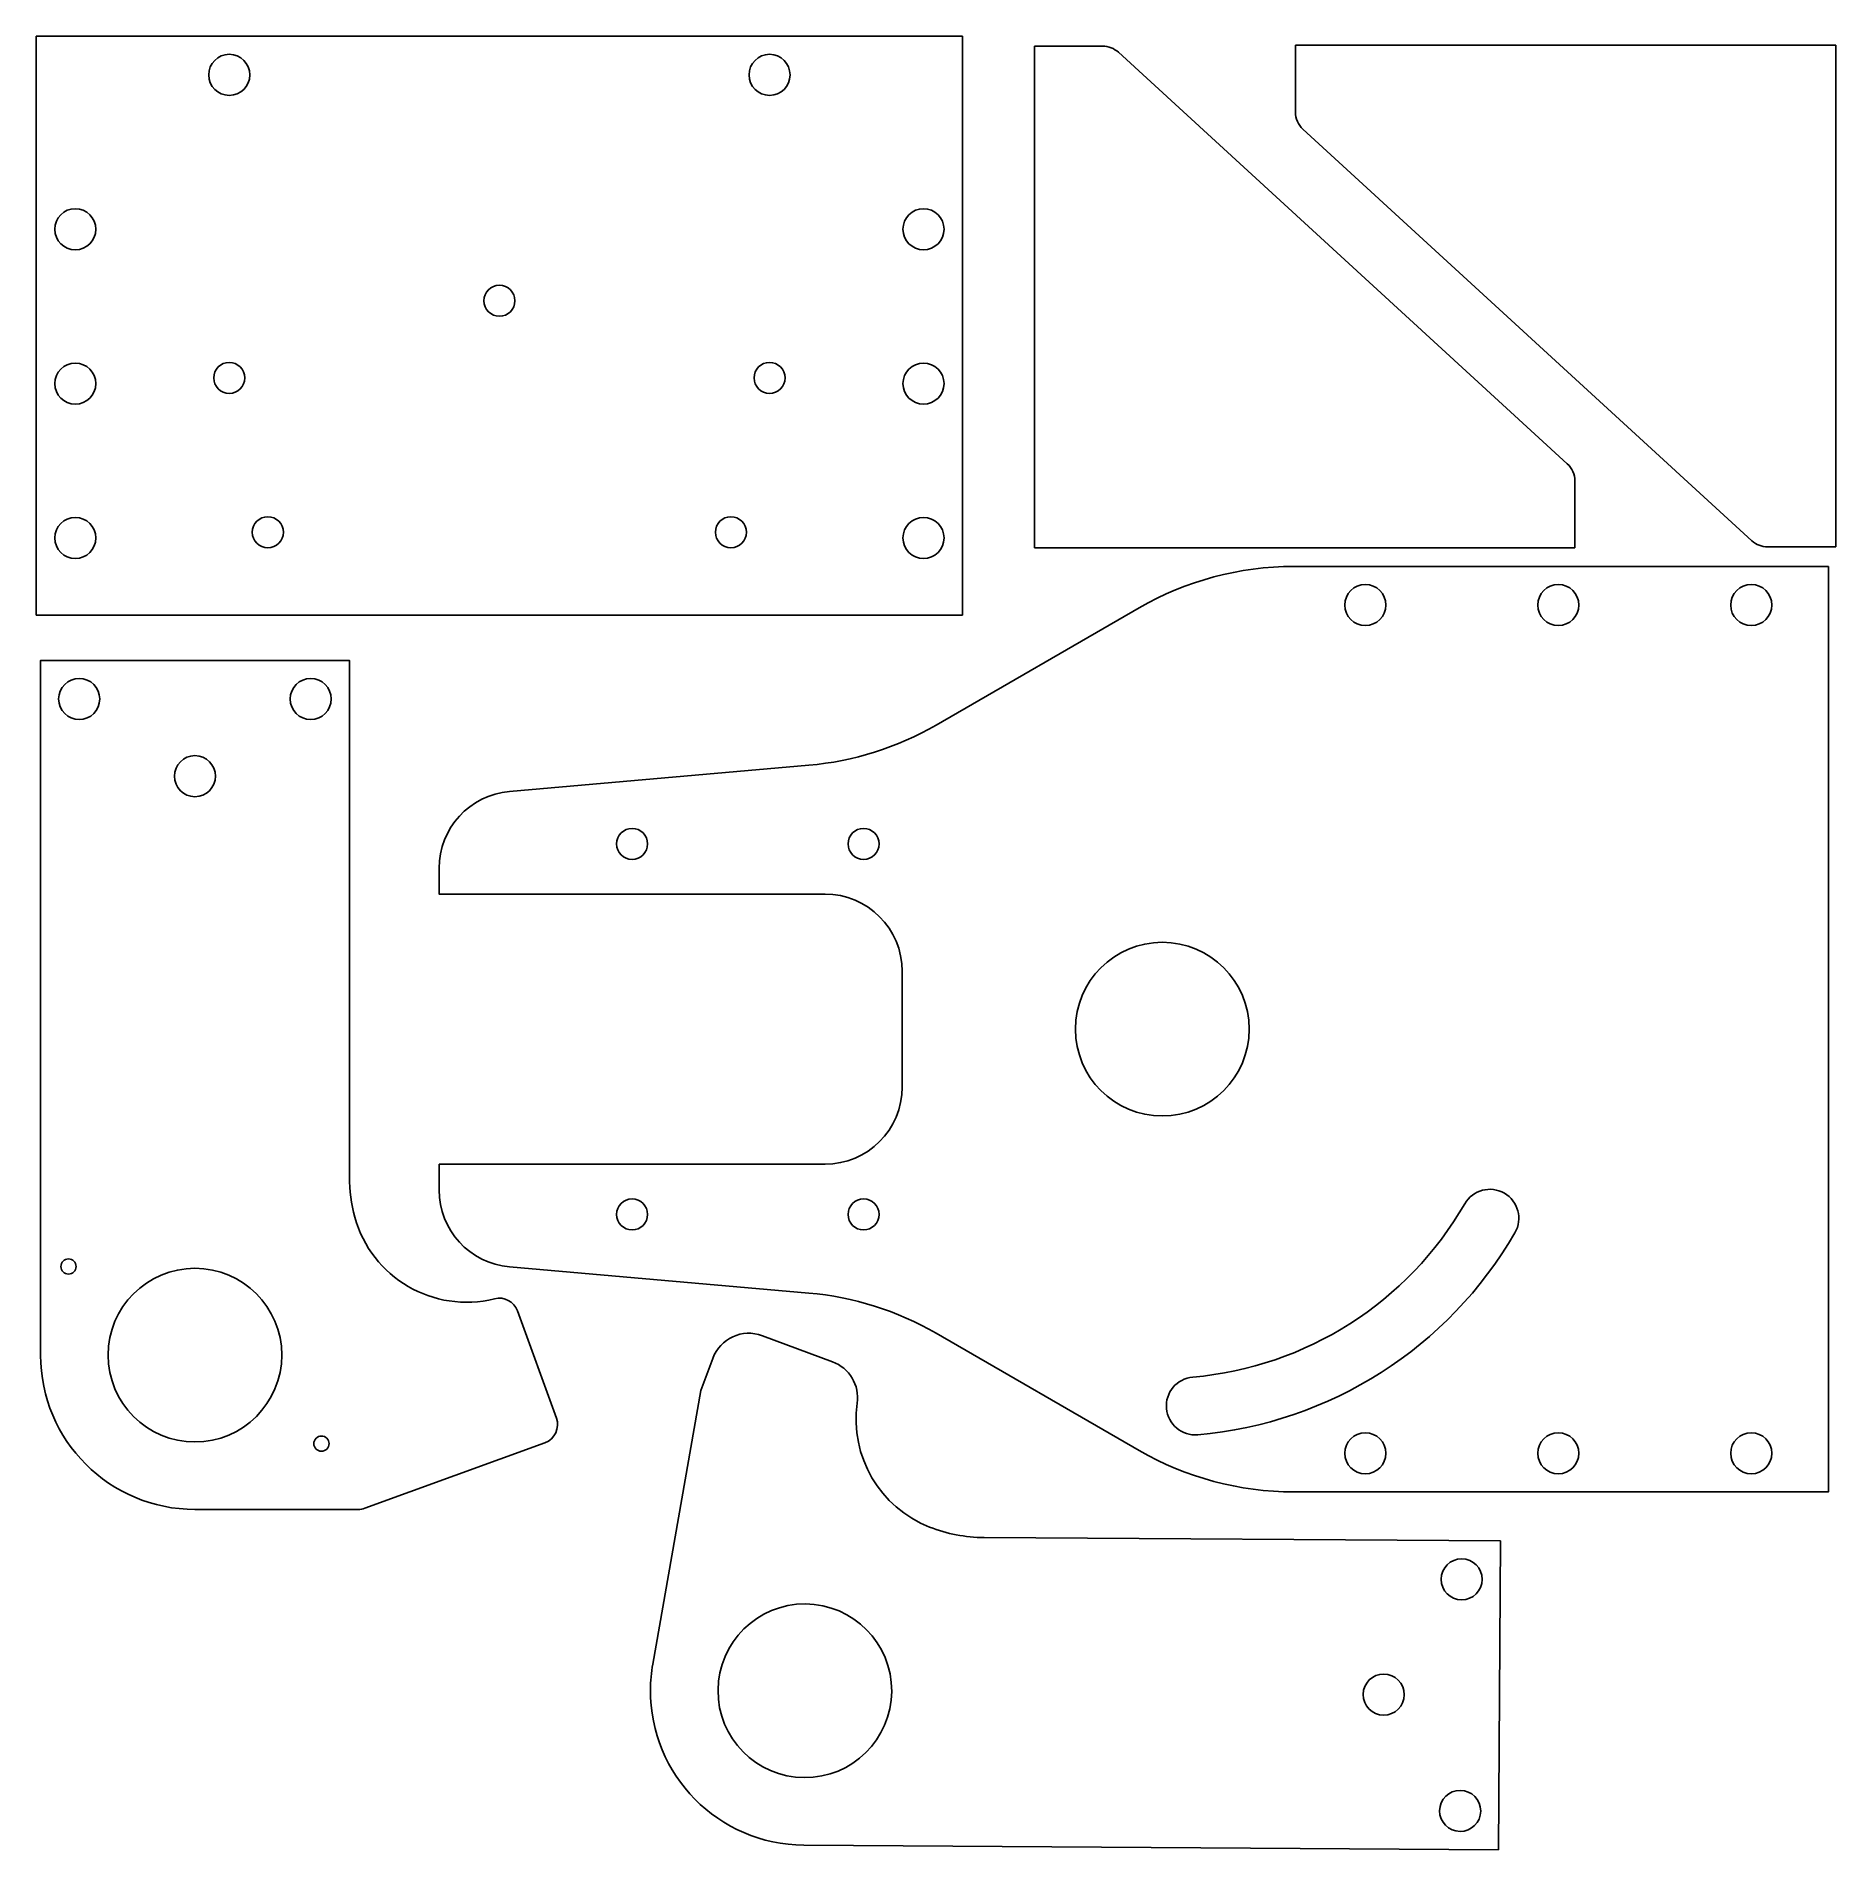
# Model space of a CAD drawing. Header units: inches. Extents: x 0.2 to 11.9, y 0.2 to 11.9.
import ezdxf

# ---------------------------------------------------------------- set-up
doc = ezdxf.new("R2010")
doc.units = ezdxf.units.IN
doc.layers.add('Page_1', color=7, linetype='CONTINUOUS')

msp = doc.modelspace()

# ---------------------------------------------------------------- linework, layer by layer
at = {"layer": 'Page_1', "color": 7}
for points in [[(0.230637, 11.938234), (0.230637, 8.188243)], [(6.230623, 11.938234), (0.230638, 11.938234)], [(6.230623, 8.188243), (6.230623, 11.938234)], [(7.138871, 11.873998), (6.697219, 11.873998)], [(6.697233, 11.873998), (6.697233, 8.624006)], [(8.387257, 11.880873), (8.387257, 11.44686)], [(11.887248, 11.880873), (8.387257, 11.880873)], [(11.887248, 8.630881), (11.887248, 11.880873)], [(10.148572, 9.168602), (7.240232, 11.834582)], [(8.435896, 11.336291), (11.344236, 8.670312)], [(10.197225, 8.624006), (10.197225, 9.058019)], [(6.697233, 8.624006), (10.197225, 8.624006)], [(11.445596, 8.630881), (11.887248, 8.630881)], [(8.37584, 2.50916), (11.839929, 2.50916), (11.839943, 8.504034)], [(8.37584, 8.504034), (11.839929, 8.504034)], [(7.375843, 8.236091), (6.060054, 7.476426)], [(0.230637, 8.188243), (6.230622, 8.188243)], [(2.258661, 4.549878), (2.258661, 7.89523), (0.258666, 7.895244), (0.25867, 3.395255)], [(3.296381, 7.046524), (5.234376, 7.216079)], [(2.839965, 6.548428), (2.839965, 6.381595), (5.339959, 6.381595)], [(5.839958, 5.131598), (5.839958, 5.881596)], [(2.839965, 4.6316), (5.339959, 4.6316)], [(2.839965, 4.6316), (2.839965, 4.464767)], [(3.296381, 3.966671), (5.234376, 3.797116)], [(3.347103, 3.681824), (3.599838, 2.987437)], [(7.375843, 2.777104), (6.060054, 3.536769)], [(4.934113, 3.521061), (5.388056, 3.352436)], [(4.535253, 3.165256), (4.612711, 3.373769)], [(4.535253, 3.165256), (4.224337, 1.393649)], [(3.525116, 2.827229), (2.358994, 2.4028)], [(1.258669, 2.395258), (2.316236, 2.395258)], [(9.715781, 2.191036), (6.370498, 2.213133)], [(9.702573, 0.191091), (9.715781, 2.191045)], [(5.202681, 0.220813), (9.702573, 0.191091)]]:
    msp.add_lwpolyline(points, dxfattribs=at)
for points in [[(1.613635, 11.688235)], [(5.113626, 11.688235)], [(0.616192, 10.688237)], [(6.111068, 10.688237)], [(3.331131, 10.225238)], [(0.616192, 9.68824)], [(1.581135, 9.72524)], [(5.081126, 9.72524)], [(6.111068, 9.68824)], [(1.831134, 8.725242)], [(4.831127, 8.725242)], [(0.616192, 8.688242)], [(6.111068, 8.688242)], [(8.70695, 8.254035)], [(9.956947, 8.254035)], [(11.206944, 8.254035)], [(0.375671, 7.645245)], [(1.875662, 7.645245)], [(1.125669, 7.145246)], [(3.989462, 6.706594)], [(5.489458, 6.706594)], [(6.962524, 5.506597)], [(3.989462, 4.3066)], [(5.489458, 4.3066)], [(0.390306, 3.968823)], [(0.696169, 3.395255)], [(2.028606, 2.821674)], [(8.70695, 2.75916)], [(9.956947, 2.75916)], [(11.206944, 2.75916)], [(9.597129, 1.941815)], [(5.771763, 1.217073)], [(9.092186, 1.195141)], [(9.587226, 0.441857)]]:
    msp.add_lwpolyline(points, close=True, dxfattribs=at)
for points in [[(7.240232, 11.834582), (7.212565, 11.859943), (7.176399, 11.874012), (7.138871, 11.874012)], [(1.480635, 11.821234), (1.407177, 11.821234), (1.347636, 11.761693), (1.347636, 11.688235)], [(1.613635, 11.688235), (1.613635, 11.761693), (1.554093, 11.821234), (1.480635, 11.821234)], [(4.980626, 11.821234), (4.907168, 11.821234), (4.847627, 11.761693), (4.847627, 11.688235)], [(5.113626, 11.688235), (5.113626, 11.761693), (5.054085, 11.821234), (4.980626, 11.821234)], [(1.347636, 11.688235), (1.347636, 11.614777), (1.407177, 11.555235), (1.480635, 11.555235)], [(1.480635, 11.555235), (1.554093, 11.555235), (1.613635, 11.614777), (1.613635, 11.688235)], [(4.847627, 11.688235), (4.847627, 11.614777), (4.907168, 11.555235), (4.980626, 11.555235)], [(4.980626, 11.555235), (5.054085, 11.555235), (5.113626, 11.614777), (5.113626, 11.688235)], [(8.387257, 11.44686), (8.387257, 11.404819), (8.40491, 11.364694), (8.435896, 11.336291)], [(0.483192, 10.821237), (0.409734, 10.821237), (0.350192, 10.761695), (0.350192, 10.688237)], [(0.616192, 10.688237), (0.616192, 10.761695), (0.55665, 10.821237), (0.483192, 10.821237)], [(5.978068, 10.821237), (5.90461, 10.821237), (5.845069, 10.761695), (5.845069, 10.688237)], [(6.111068, 10.688237), (6.111068, 10.761695), (6.051527, 10.821237), (5.978068, 10.821237)], [(0.350192, 10.688237), (0.350192, 10.614779), (0.409734, 10.555238), (0.483192, 10.555238)], [(0.483192, 10.555238), (0.55665, 10.555238), (0.616192, 10.614779), (0.616192, 10.688237)], [(5.845069, 10.688237), (5.845069, 10.614779), (5.90461, 10.555238), (5.978068, 10.555238)], [(5.978068, 10.555238), (6.051527, 10.555238), (6.111068, 10.614779), (6.111068, 10.688237)], [(3.230631, 10.325738), (3.175131, 10.325738), (3.130131, 10.280738), (3.130131, 10.225238)], [(3.130131, 10.225238), (3.130131, 10.169738), (3.175131, 10.124739), (3.230631, 10.124739)], [(3.331131, 10.225238), (3.331131, 10.280738), (3.286131, 10.325738), (3.230631, 10.325738)], [(3.230631, 10.124739), (3.286131, 10.124739), (3.331131, 10.169738), (3.331131, 10.225238)], [(0.483192, 9.821239), (0.409734, 9.821239), (0.350192, 9.761698), (0.350192, 9.68824)], [(0.616192, 9.68824), (0.616192, 9.761698), (0.55665, 9.821239), (0.483192, 9.821239)], [(1.480635, 9.825739), (1.425135, 9.825739), (1.380135, 9.780739), (1.380135, 9.72524)], [(1.581135, 9.72524), (1.581135, 9.780739), (1.536135, 9.825739), (1.480635, 9.825739)], [(4.980626, 9.825739), (4.925127, 9.825739), (4.880127, 9.780739), (4.880127, 9.72524)], [(5.081126, 9.72524), (5.081126, 9.780739), (5.036126, 9.825739), (4.980626, 9.825739)], [(5.978068, 9.821239), (5.90461, 9.821239), (5.845069, 9.761698), (5.845069, 9.68824)], [(6.111068, 9.68824), (6.111068, 9.761698), (6.051527, 9.821239), (5.978068, 9.821239)], [(0.350192, 9.68824), (0.350192, 9.614782), (0.409734, 9.55524), (0.483192, 9.55524)], [(0.483192, 9.55524), (0.55665, 9.55524), (0.616192, 9.614782), (0.616192, 9.68824)], [(1.380135, 9.72524), (1.380135, 9.66974), (1.425135, 9.62474), (1.480635, 9.62474)], [(1.480635, 9.62474), (1.536135, 9.62474), (1.581135, 9.66974), (1.581135, 9.72524)], [(4.880127, 9.72524), (4.880127, 9.66974), (4.925127, 9.62474), (4.980626, 9.62474)], [(4.980626, 9.62474), (5.036126, 9.62474), (5.081126, 9.66974), (5.081126, 9.72524)], [(5.845069, 9.68824), (5.845069, 9.614782), (5.90461, 9.55524), (5.978068, 9.55524)], [(5.978068, 9.55524), (6.051527, 9.55524), (6.111068, 9.614782), (6.111068, 9.68824)], [(10.197225, 9.058019), (10.197225, 9.100061), (10.179572, 9.140185), (10.148586, 9.168588)], [(0.483192, 8.821242), (0.409734, 8.821242), (0.350192, 8.7617), (0.350192, 8.688242)], [(0.616192, 8.688242), (0.616192, 8.7617), (0.55665, 8.821242), (0.483192, 8.821242)], [(1.730635, 8.825742), (1.675135, 8.825742), (1.630135, 8.780742), (1.630135, 8.725242)], [(1.831134, 8.725242), (1.831134, 8.780742), (1.786134, 8.825742), (1.730635, 8.825742)], [(4.730627, 8.825742), (4.675127, 8.825742), (4.630127, 8.780742), (4.630127, 8.725242)], [(4.831127, 8.725242), (4.831127, 8.780742), (4.786127, 8.825742), (4.730627, 8.825742)], [(5.978068, 8.821242), (5.90461, 8.821242), (5.845069, 8.7617), (5.845069, 8.688242)], [(6.111068, 8.688242), (6.111068, 8.7617), (6.051527, 8.821242), (5.978068, 8.821242)], [(1.630135, 8.725242), (1.630135, 8.669742), (1.675135, 8.624742), (1.730635, 8.624742)], [(1.730635, 8.624742), (1.786134, 8.624742), (1.831134, 8.669742), (1.831134, 8.725242)], [(4.630127, 8.725242), (4.630127, 8.669742), (4.675127, 8.624742), (4.730627, 8.624742)], [(4.730627, 8.624742), (4.786127, 8.624742), (4.831127, 8.669742), (4.831127, 8.725242)], [(0.350192, 8.688242), (0.350192, 8.614784), (0.409734, 8.555243), (0.483192, 8.555243)], [(0.483192, 8.555243), (0.55665, 8.555243), (0.616192, 8.614784), (0.616192, 8.688242)], [(5.845069, 8.688242), (5.845069, 8.614784), (5.90461, 8.555243), (5.978068, 8.555243)], [(5.978068, 8.555243), (6.051527, 8.555243), (6.111068, 8.614784), (6.111068, 8.688242)], [(11.344236, 8.670312), (11.371902, 8.644951), (11.408069, 8.630881), (11.445596, 8.630881)], [(8.37584, 8.504034), (8.024772, 8.504034), (7.679884, 8.411618), (7.375843, 8.236091)], [(8.83995, 8.387035), (8.766492, 8.387035), (8.70695, 8.327493), (8.70695, 8.254035)], [(8.97295, 8.254035), (8.97295, 8.327493), (8.913408, 8.387035), (8.83995, 8.387035)], [(10.089947, 8.387035), (10.016489, 8.387035), (9.956947, 8.327493), (9.956947, 8.254035)], [(10.222947, 8.254035), (10.222947, 8.327493), (10.163405, 8.387035), (10.089947, 8.387035)], [(11.339944, 8.387035), (11.266486, 8.387035), (11.206944, 8.327493), (11.206944, 8.254035)], [(11.472944, 8.254035), (11.472944, 8.327493), (11.413402, 8.387035), (11.339944, 8.387035)], [(8.70695, 8.254035), (8.70695, 8.180577), (8.766492, 8.121035), (8.83995, 8.121035)], [(8.83995, 8.121035), (8.913408, 8.121035), (8.97295, 8.180577), (8.97295, 8.254035)], [(9.956947, 8.254035), (9.956947, 8.180577), (10.016489, 8.121035), (10.089947, 8.121035)], [(10.089947, 8.121035), (10.163405, 8.121035), (10.222947, 8.180577), (10.222947, 8.254035)], [(11.206944, 8.254035), (11.206944, 8.180577), (11.266486, 8.121035), (11.339944, 8.121035)], [(11.339944, 8.121035), (11.413402, 8.121035), (11.472944, 8.180577), (11.472944, 8.254035)], [(0.508671, 7.778244), (0.435213, 7.778244), (0.375671, 7.718703), (0.375671, 7.645245)], [(0.641671, 7.645245), (0.641671, 7.718703), (0.582129, 7.778244), (0.508671, 7.778244)], [(2.008662, 7.778244), (1.935203, 7.778244), (1.875662, 7.718703), (1.875662, 7.645245)], [(2.141661, 7.645245), (2.141661, 7.718703), (2.08212, 7.778244), (2.008662, 7.778244)], [(0.375671, 7.645245), (0.375671, 7.571787), (0.435213, 7.512245), (0.508671, 7.512245)], [(0.508671, 7.512245), (0.582129, 7.512245), (0.641671, 7.571787), (0.641671, 7.645245)], [(1.875662, 7.645245), (1.875662, 7.571787), (1.935203, 7.512245), (2.008662, 7.512245)], [(2.008662, 7.512245), (2.08212, 7.512245), (2.141661, 7.571787), (2.141661, 7.645245)], [(5.234376, 7.216079), (5.525306, 7.241537), (5.807138, 7.330398), (6.060068, 7.476412)], [(1.258669, 7.278246), (1.185211, 7.278246), (1.125669, 7.218704), (1.125669, 7.145246)], [(1.391669, 7.145246), (1.391669, 7.218704), (1.332127, 7.278246), (1.258669, 7.278246)], [(1.125669, 7.145246), (1.125669, 7.071788), (1.185211, 7.012246), (1.258669, 7.012246)], [(1.258669, 7.012246), (1.332127, 7.012246), (1.391669, 7.071788), (1.391669, 7.145246)], [(3.296381, 7.046524), (3.038117, 7.023927), (2.839965, 6.807677), (2.839965, 6.548428)], [(4.089962, 6.807094), (4.034462, 6.807094), (3.989462, 6.762094), (3.989462, 6.706594)], [(3.989462, 6.706594), (3.989462, 6.651094), (4.034462, 6.606095), (4.089962, 6.606095)], [(4.190462, 6.706594), (4.190462, 6.762094), (4.145462, 6.807094), (4.089962, 6.807094)], [(4.089962, 6.606095), (4.145462, 6.606095), (4.190462, 6.651094), (4.190462, 6.706594)], [(5.589958, 6.807094), (5.534458, 6.807094), (5.489458, 6.762094), (5.489458, 6.706594)], [(5.489458, 6.706594), (5.489458, 6.651094), (5.534458, 6.606095), (5.589958, 6.606095)], [(5.690458, 6.706594), (5.690458, 6.762094), (5.645458, 6.807094), (5.589958, 6.807094)], [(5.589958, 6.606095), (5.645458, 6.606095), (5.690458, 6.651094), (5.690458, 6.706594)], [(5.839958, 5.881596), (5.839958, 6.157735), (5.616097, 6.381595), (5.339959, 6.381595)], [(7.525023, 6.069096), (7.214357, 6.069096), (6.962524, 5.817263), (6.962524, 5.506597)], [(8.087521, 5.506597), (8.087521, 5.817263), (7.835689, 6.069096), (7.525023, 6.069096)], [(6.962524, 5.506597), (6.962524, 5.195931), (7.214357, 4.944099), (7.525023, 4.944099)], [(7.525023, 4.944099), (7.835689, 4.944099), (8.087521, 5.195931), (8.087521, 5.506597)], [(5.339959, 4.6316), (5.616097, 4.6316), (5.839958, 4.85546), (5.839958, 5.131598)], [(2.258661, 4.549878), (2.258661, 4.461808), (2.27048, 4.374142), (2.2938, 4.289225)], [(2.839965, 4.464767), (2.839965, 4.205517), (3.038117, 3.989268), (3.296381, 3.966671)], [(9.740545, 4.443975), (9.650865, 4.495753), (9.536184, 4.465031), (9.484407, 4.37535)], [(4.089962, 4.4071), (4.034462, 4.4071), (3.989462, 4.3621), (3.989462, 4.3066)], [(4.190462, 4.3066), (4.190462, 4.3621), (4.145462, 4.4071), (4.089962, 4.4071)], [(5.589958, 4.4071), (5.534458, 4.4071), (5.489458, 4.3621), (5.489458, 4.3066)], [(5.690458, 4.3066), (5.690458, 4.3621), (5.645458, 4.4071), (5.589958, 4.4071)], [(7.722217, 3.252714), (8.457576, 3.317047), (9.115324, 3.736074), (9.484407, 4.37535)], [(9.80917, 4.187851), (9.860948, 4.277531), (9.830225, 4.392197), (9.740545, 4.443975)], [(2.293814, 4.289225), (2.401758, 3.896171), (2.803868, 3.661283), (3.19927, 3.760324)], [(3.989462, 4.3066), (3.989462, 4.2511), (4.034462, 4.206101), (4.089962, 4.206101)], [(4.089962, 4.206101), (4.145462, 4.206101), (4.190462, 4.2511), (4.190462, 4.3066)], [(5.489458, 4.3066), (5.489458, 4.2511), (5.534458, 4.206101), (5.589958, 4.206101)], [(5.589958, 4.206101), (5.645458, 4.206101), (5.690458, 4.2511), (5.690458, 4.3066)], [(7.754897, 2.879146), (8.612145, 2.954145), (9.378907, 3.442616), (9.809156, 4.187851)], [(0.439514, 4.018032), (0.412334, 4.018032), (0.390306, 3.996004), (0.390306, 3.968823)], [(0.488736, 3.968823), (0.488736, 3.996004), (0.466695, 4.018032), (0.439514, 4.018032)], [(0.390306, 3.968823), (0.390306, 3.941643), (0.412334, 3.919615), (0.439514, 3.919615)], [(0.439514, 3.919615), (0.466695, 3.919615), (0.488736, 3.941643), (0.488736, 3.968823)], [(1.258668, 3.957754), (0.948002, 3.957754), (0.696169, 3.705921), (0.696169, 3.395255)], [(1.821166, 3.395255), (1.821166, 3.705921), (1.569334, 3.957754), (1.258668, 3.957754)], [(3.347103, 3.681824), (3.3252, 3.741991), (3.261381, 3.775879), (3.19927, 3.760324)], [(6.060068, 3.536783), (5.807152, 3.68281), (5.52532, 3.771671), (5.234376, 3.797116)], [(4.934113, 3.521061), (4.804682, 3.569144), (4.66078, 3.503186), (4.612711, 3.373769)], [(0.25867, 3.395255), (0.25867, 2.842979), (0.706391, 2.395258), (1.258668, 2.395258)], [(0.696169, 3.395255), (0.696169, 3.08459), (0.948002, 2.832757), (1.258668, 2.832757)], [(1.258668, 2.832757), (1.569334, 2.832757), (1.821166, 3.08459), (1.821166, 3.395255)], [(5.548583, 3.083395), (5.564875, 3.199645), (5.498097, 3.311561), (5.388056, 3.352436)], [(7.722217, 3.252714), (7.619064, 3.243686), (7.542745, 3.152742), (7.551773, 3.04959)], [(5.548583, 3.083395), (5.500445, 2.739854), (5.694208, 2.408119), (6.017082, 2.281272)], [(3.525116, 2.827229), (3.589991, 2.85084), (3.623435, 2.922576), (3.599824, 2.987437)], [(7.551773, 3.04959), (7.560801, 2.946423), (7.651745, 2.870118), (7.754897, 2.879146)], [(2.077814, 2.870882), (2.050634, 2.870882), (2.028606, 2.848854), (2.028606, 2.821674)], [(2.028606, 2.821674), (2.028606, 2.794493), (2.050634, 2.772465), (2.077814, 2.772465)], [(2.127036, 2.821674), (2.127036, 2.848854), (2.104995, 2.870882), (2.077814, 2.870882)], [(2.077814, 2.772465), (2.104995, 2.772465), (2.127036, 2.794493), (2.127036, 2.821674)], [(8.83995, 2.892159), (8.766492, 2.892159), (8.70695, 2.832618), (8.70695, 2.75916)], [(8.97295, 2.75916), (8.97295, 2.832618), (8.913408, 2.892159), (8.83995, 2.892159)], [(10.089947, 2.892159), (10.016489, 2.892159), (9.956947, 2.832618), (9.956947, 2.75916)], [(10.222947, 2.75916), (10.222947, 2.832618), (10.163405, 2.892159), (10.089947, 2.892159)], [(11.339944, 2.892159), (11.266486, 2.892159), (11.206944, 2.832618), (11.206944, 2.75916)], [(11.472944, 2.75916), (11.472944, 2.832618), (11.413402, 2.892159), (11.339944, 2.892159)], [(7.375843, 2.777104), (7.679884, 2.601563), (8.024772, 2.50916), (8.37584, 2.50916)], [(8.70695, 2.75916), (8.70695, 2.685702), (8.766492, 2.62616), (8.83995, 2.62616)], [(8.83995, 2.62616), (8.913408, 2.62616), (8.97295, 2.685702), (8.97295, 2.75916)], [(9.956947, 2.75916), (9.956947, 2.685702), (10.016489, 2.62616), (10.089947, 2.62616)], [(10.089947, 2.62616), (10.163405, 2.62616), (10.222947, 2.685702), (10.222947, 2.75916)], [(11.206944, 2.75916), (11.206944, 2.685702), (11.266486, 2.62616), (11.339944, 2.62616)], [(11.339944, 2.62616), (11.413402, 2.62616), (11.472944, 2.685702), (11.472944, 2.75916)], [(2.316244, 2.395258), (2.330828, 2.395258), (2.3453, 2.397813), (2.358994, 2.4028)], [(6.017082, 2.281286), (6.129693, 2.23705), (6.249498, 2.213939), (6.370484, 2.213147)], [(9.465004, 2.075689), (9.39156, 2.076175), (9.331616, 2.017023), (9.331129, 1.943565)], [(9.597129, 1.941815), (9.597615, 2.015273), (9.538462, 2.075203), (9.465004, 2.075689)], [(9.331129, 1.943565), (9.330643, 1.87012), (9.389796, 1.810176), (9.463254, 1.80969)], [(9.463254, 1.80969), (9.536712, 1.809218), (9.596643, 1.868356), (9.597129, 1.941815)], [(5.212987, 1.78328), (4.902335, 1.785322), (4.648849, 1.535156), (4.646794, 1.224504)], [(5.771763, 1.217073), (5.773819, 1.527725), (5.523639, 1.781225), (5.212987, 1.78328)], [(4.224337, 1.393649), (4.214698, 1.338747), (4.20967, 1.283136), (4.209309, 1.2274)], [(8.960061, 1.329016), (8.886617, 1.329502), (8.826672, 1.27035), (8.826186, 1.196891)], [(9.092186, 1.195141), (9.092672, 1.2686), (9.033519, 1.32853), (8.960061, 1.329016)], [(4.209309, 1.2274), (4.205656, 0.675123), (4.650405, 0.224458), (5.202681, 0.220819)], [(4.646794, 1.224504), (4.644738, 0.913852), (4.894904, 0.660353), (5.205556, 0.658297)], [(5.205556, 0.658297), (5.516208, 0.656255), (5.769708, 0.906421), (5.771763, 1.217073)], [(8.826186, 1.196891), (8.8257, 1.123447), (8.884853, 1.063503), (8.958311, 1.063017)], [(8.958311, 1.063017), (9.031769, 1.062545), (9.091699, 1.121683), (9.092186, 1.195141)], [(9.455101, 0.575732), (9.381657, 0.576218), (9.321713, 0.517065), (9.321227, 0.443607)], [(9.587226, 0.441857), (9.587712, 0.515315), (9.52856, 0.575246), (9.455101, 0.575732)], [(9.321227, 0.443607), (9.320741, 0.370163), (9.379893, 0.310219), (9.453351, 0.309733)], [(9.453351, 0.309733), (9.52681, 0.30926), (9.58674, 0.368399), (9.587226, 0.441857)]]:
    msp.add_open_spline(points, degree=3, dxfattribs=at)

doc.saveas('drawing.dxf')
